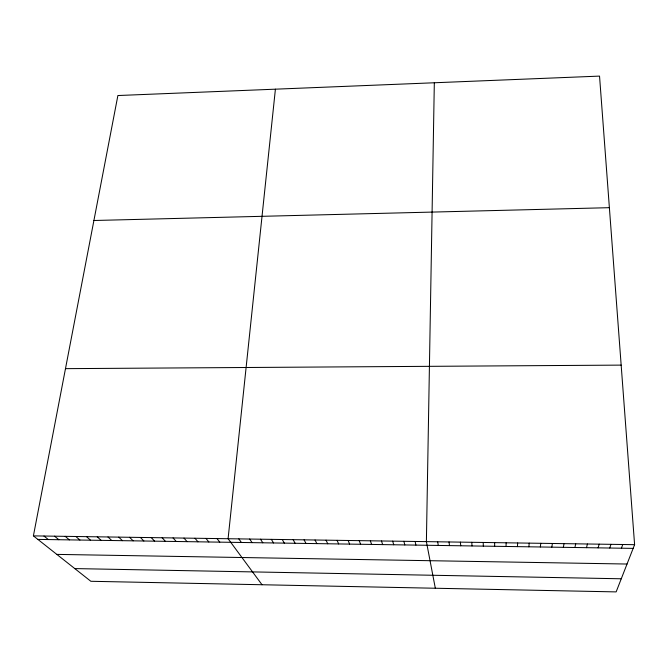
<?xml version="1.0" encoding="UTF-8"?>
<svg xmlns="http://www.w3.org/2000/svg" width="668" height="668" viewBox="0 0 668 668"><rect width="100%" height="100%" fill="white"/><g stroke="black" fill="none" stroke-linecap="round" stroke-linejoin="round"><path stroke-width="1" d="M434.325 82.765L426.393 541.631L435.327 588.249M506.035 546.466L506.144 542.8M517.433 546.633L517.667 542.967M528.864 546.808L529.215 543.134M275.408 89.178L228.089 538.725L262.031 584.75M540.328 546.983L540.796 543.309M551.818 547.15L552.403 543.476M33.4 535.878L117.885 95.532L599.538 76.102L634.6 544.679L616.138 591.898L90.848 581.285L33.4 535.878L634.6 544.679M563.341 547.326L564.051 543.643M574.897 547.501L575.732 543.819M586.487 547.676L587.439 543.986M598.102 547.852L599.179 544.161M609.759 548.027L610.953 544.337M621.44 548.203L622.76 544.504M93.912 220.498L609.383 207.681M65.481 368.652L621.165 365.112M37.859 539.402L633.155 548.378M56.822 554.39L627.035 564.034M74.774 568.585L621.265 578.78M43.971 536.037L48.338 539.56M54.567 536.187L58.842 539.719M65.197 536.346L69.372 539.878M75.851 536.504L79.926 540.036M86.539 536.654L90.514 540.195M97.252 536.813L101.127 540.362M107.991 536.972L111.773 540.521M118.762 537.13L122.444 540.679M129.567 537.289L133.141 540.838M140.397 537.448L143.87 541.005M151.252 537.606L154.625 541.163M162.14 537.765L165.405 541.33M173.054 537.924L176.227 541.489M184.001 538.082L187.065 541.656M194.981 538.241L197.937 541.815M205.986 538.408L208.842 541.982M217.016 538.567L219.772 542.149M238.852 538.884L241.399 542.474M249.657 539.043L252.086 542.633M260.478 539.201L262.808 542.8M271.333 539.36L273.563 542.959M282.222 539.519L284.343 543.117M293.135 539.677L295.147 543.284M304.074 539.844L305.986 543.443M315.046 540.003L316.849 543.61M326.042 540.161L327.738 543.777M337.073 540.328L338.659 543.936M348.137 540.487L349.614 544.103M359.225 540.646L360.595 544.27M370.348 540.813L371.6 544.437M381.495 540.971L382.639 544.604M392.675 541.138L393.711 544.771M403.881 541.305L404.808 544.938M415.12 541.464L415.93 545.105M437.69 541.798L438.275 545.439M449.021 541.965L449.497 545.614M460.386 542.132L460.745 545.781M471.775 542.299L472.017 545.948M483.206 542.466L483.323 546.123M494.662 542.633L494.662 546.29"/></g></svg>
